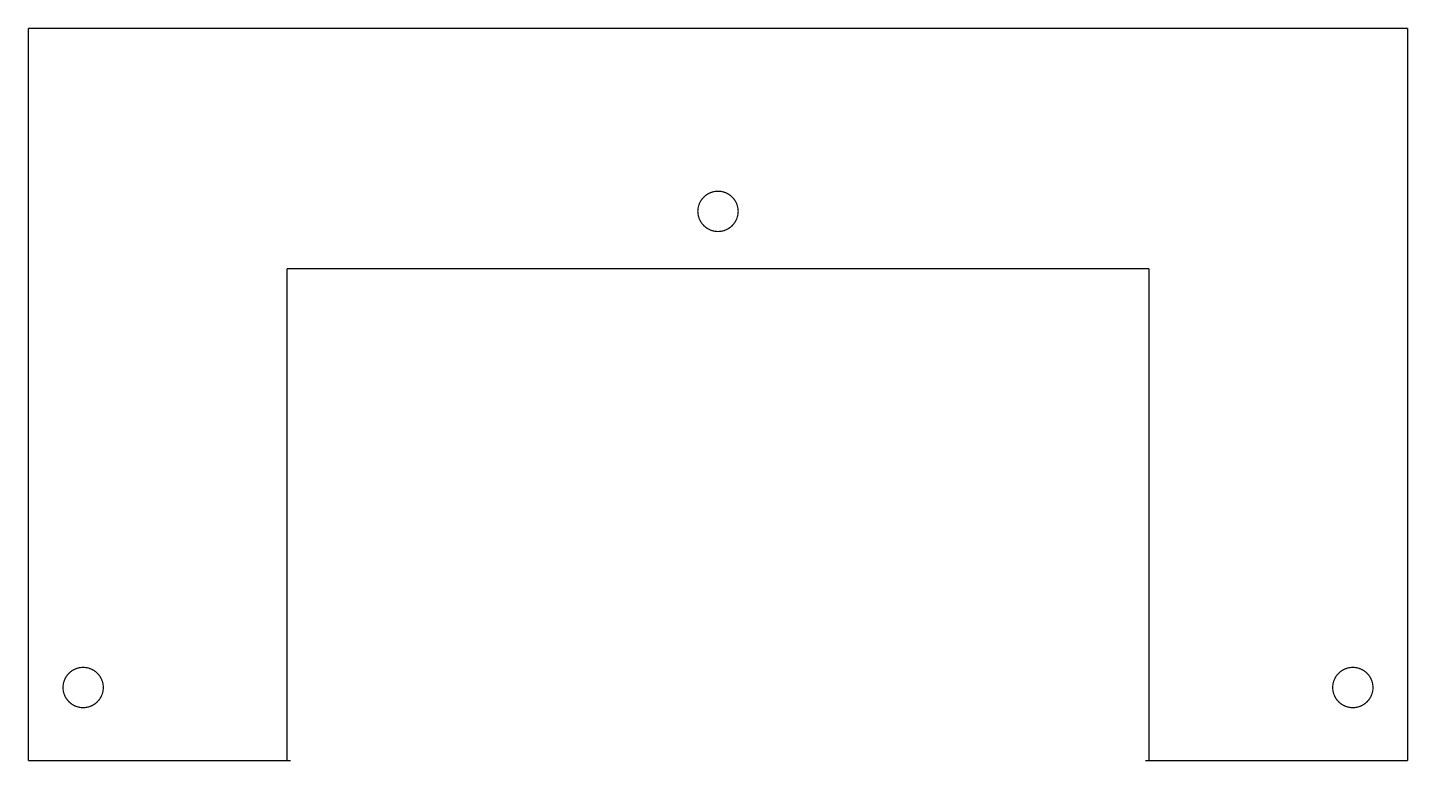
# Model space of a CAD drawing. Header units: millimetres. Extents: x 0 to 113, y 0 to 60.
import ezdxf

# ---------------------------------------------------------------- set-up
doc = ezdxf.new("R2010")
doc.units = ezdxf.units.MM
doc.header["$MEASUREMENT"] = 0
doc.layers.add('Board-Outline-Layer', color=7, linetype='Continuous', true_color=0xff00ff)

msp = doc.modelspace()

# ---------------------------------------------------------------- linework, layer by layer
at = {"layer": 'Board-Outline-Layer', "const_width": 0.1}
for points in [[(0, 60), (0, 0)], [(113, 60), (0, 60)], [(113, 0), (113, 60)], [(21.2, 40.3), (21.2, 0)], [(21.2, 40.3), (91.8, 40.3)], [(91.8, 40.3), (91.8, 0)], [(0, 0), (21.5, 0)], [(113, 0), (91.5, 0)]]:
    msp.add_lwpolyline(points, dxfattribs=at)
for points in [[(54.85, 45, 1), (58.15, 45), (58.15, 45, 1), (54.85, 45)], [(2.85, 6, 1), (6.15, 6), (6.15, 6, 1), (2.85, 6)], [(106.85, 6, 1), (110.15, 6), (110.15, 6, 1), (106.85, 6)]]:
    msp.add_lwpolyline(points, format="xyb", dxfattribs=at)

doc.saveas('drawing.dxf')
